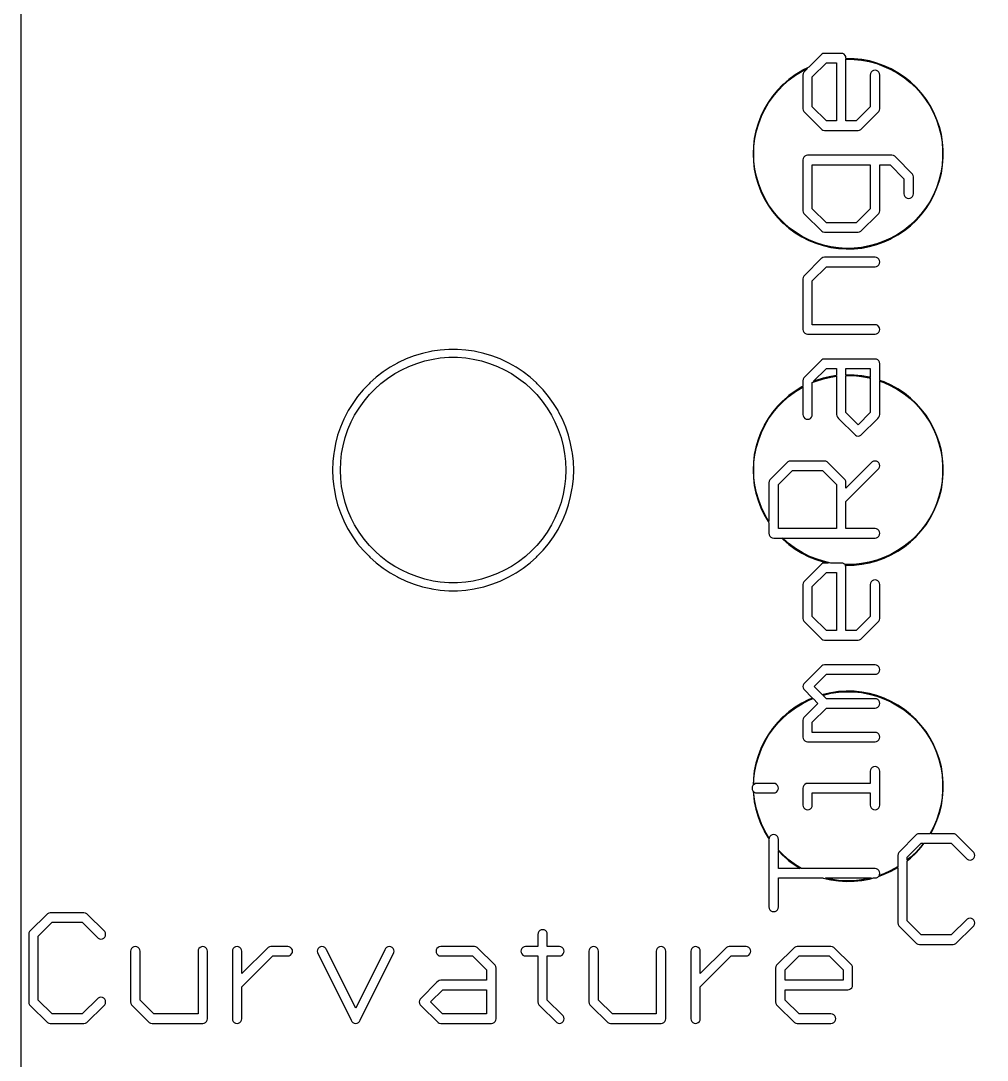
# Model space of a CAD drawing. Extents: x 3 to 66, y 0 to 129.
# Drawn here: x 2.71 to 18.24, y 25.97 to 42.66 of the extents above; entities that cross this region are included whole.
import ezdxf

# ---------------------------------------------------------------- set-up
doc = ezdxf.new("R2010")
doc.units = 0

msp = doc.modelspace()

# ---------------------------------------------------------------- linework, layer by layer
at = {"color": 34, "true_color": 0x008000}
for points in [[(2.7051, 0.3175, 0), (63.32474, 0.3175, 0), (63.32474, 128.81864, 0), (2.7051, 128.81864, 0), (2.7051, 0.3175, 0)], [(15.96898, 42.05701, 0), (15.96898, 42.06493, 0), (15.96525, 42.08848, 0), (15.95442, 42.10972, 0), (15.93756, 42.12658, 0), (15.91632, 42.13741, 0), (15.89278, 42.14113, 0), (15.62353, 42.14113, 0), (15.59999, 42.13741, 0), (15.57875, 42.12658, 0), (15.37313, 41.92096, 0), (15.37051, 41.91991, 0), (15.25875, 41.86403, 0), (15.25733, 41.8633, 0), (15.15065, 41.79726, 0), (15.05159, 41.72359, 0), (14.95761, 41.64232, 0), (14.95649, 41.6412, 0), (14.87013, 41.5523, 0), (14.78885, 41.45577, 0), (14.71773, 41.35418, 0), (14.65423, 41.2475, 0), (14.6535, 41.24608, 0), (14.60016, 41.13432, 0), (14.55698, 41.01748, 0), (14.52142, 40.8981, 0), (14.49602, 40.77617, 0), (14.49577, 40.77462, 0), (14.48054, 40.65269, 0), (14.47546, 40.52823, 0), (14.48054, 40.40377, 0), (14.49577, 40.28186, 0), (14.49602, 40.28029, 0), (14.52142, 40.15837, 0), (14.55698, 40.03899, 0), (14.60016, 39.92215, 0), (14.6535, 39.81039, 0), (14.65423, 39.80897, 0), (14.71773, 39.70229, 0), (14.78885, 39.60069, 0), (14.87013, 39.50417, 0), (14.95649, 39.41527, 0), (14.95761, 39.41415, 0), (15.05159, 39.33287, 0), (15.15065, 39.25921, 0), (15.25733, 39.19317, 0), (15.25875, 39.19244, 0), (15.37051, 39.13656, 0), (15.48481, 39.09084, 0), (15.60419, 39.05274, 0), (15.72357, 39.0248, 0), (15.72513, 39.02455, 0), (15.84959, 39.00678, 0), (15.97406, 38.99916, 0), (16.09852, 39.0017, 0), (16.22043, 39.0144, 0), (16.222, 39.01464, 0), (16.34646, 39.0375, 0), (16.46584, 39.07052, 0), (16.58268, 39.1137, 0), (16.69444, 39.16449, 0), (16.69586, 39.16523, 0), (16.80508, 39.22619, 0), (16.90922, 39.29477, 0), (17.00574, 39.37351, 0), (17.09718, 39.45733, 0), (17.09829, 39.45845, 0), (17.17958, 39.54989, 0), (17.25578, 39.64895, 0), (17.32435, 39.75309, 0), (17.38278, 39.86484, 0), (17.38351, 39.86627, 0), (17.43177, 39.98057, 0), (17.47241, 40.09741, 0), (17.50289, 40.21679, 0), (17.52321, 40.34125, 0), (17.52345, 40.34281, 0), (17.53362, 40.46727, 0), (17.53362, 40.5892, 0), (17.52345, 40.71365, 0), (17.52321, 40.71522, 0), (17.50289, 40.83968, 0), (17.47241, 40.95906, 0), (17.43177, 41.07589, 0), (17.38351, 41.19019, 0), (17.38278, 41.19162, 0), (17.32509, 41.30195, 0), (17.32509, 41.30196, 0), (17.32435, 41.30337, 0), (17.25578, 41.40752, 0), (17.17958, 41.50658, 0), (17.09829, 41.59802, 0), (17.09718, 41.59914, 0), (17.00574, 41.68296, 0), (16.90922, 41.76169, 0), (16.80508, 41.83028, 0), (16.69586, 41.89124, 0), (16.69444, 41.89197, 0), (16.58268, 41.94277, 0), (16.46584, 41.98595, 0), (16.34646, 42.01897, 0), (16.222, 42.04183, 0), (16.22043, 42.04208, 0), (16.09852, 42.05477, 0), (15.97406, 42.05732, 0), (15.96898, 42.05701, 0)], [(16.21997, 39.02451, 0), (16.09852, 39.01186, 0), (15.97406, 39.00932, 0), (15.84959, 39.01694, 0), (15.72663, 39.03449, 0), (15.60732, 39.06241, 0), (15.48794, 39.10051, 0), (15.37364, 39.14623, 0), (15.26321, 39.20143, 0), (15.15662, 39.26742, 0), (15.05756, 39.34108, 0), (14.96378, 39.42218, 0), (14.87834, 39.51014, 0), (14.79706, 39.60666, 0), (14.72594, 39.70826, 0), (14.66268, 39.81454, 0), (14.60983, 39.92528, 0), (14.56665, 40.04211, 0), (14.53109, 40.16149, 0), (14.5058, 40.28288, 0), (14.49069, 40.40377, 0), (14.48562, 40.52823, 0), (14.49069, 40.65269, 0), (14.5058, 40.77358, 0), (14.53109, 40.89497, 0), (14.56665, 41.01435, 0), (14.60983, 41.13118, 0), (14.66268, 41.24192, 0), (14.72594, 41.34821, 0), (14.79706, 41.44981, 0), (14.87834, 41.54632, 0), (14.96378, 41.63428, 0), (15.05756, 41.71539, 0), (15.15662, 41.78905, 0), (15.26322, 41.85503, 0), (15.35118, 41.89901, 0), (15.29011, 41.83794, 0), (15.27928, 41.81669, 0), (15.27556, 41.79316, 0), (15.27556, 41.25213, 0), (15.27928, 41.22858, 0), (15.29011, 41.20735, 0), (15.30697, 41.19048, 0), (15.30699, 41.19047, 0), (15.57875, 40.9187, 0), (15.59999, 40.90788, 0), (15.62353, 40.90415, 0), (16.16454, 40.90415, 0), (16.18809, 40.90788, 0), (16.20934, 40.9187, 0), (16.48108, 41.19046, 0), (16.48112, 41.19048, 0), (16.49797, 41.20735, 0), (16.50881, 41.22858, 0), (16.51253, 41.25213, 0), (16.51253, 41.79316, 0), (16.50881, 41.81669, 0), (16.49797, 41.83794, 0), (16.48112, 41.85479, 0), (16.45987, 41.86563, 0), (16.43633, 41.86936, 0), (16.41279, 41.86563, 0), (16.39154, 41.85479, 0), (16.37469, 41.83794, 0), (16.36386, 41.81669, 0), (16.36013, 41.79316, 0), (16.36013, 41.28237, 0), (16.13432, 41.05655, 0), (15.96898, 41.05655, 0), (15.96898, 42.04685, 0), (15.97406, 42.04716, 0), (16.09852, 42.04461, 0), (16.21985, 42.03198, 0), (16.34333, 42.0093, 0), (16.46271, 41.97628, 0), (16.57955, 41.9331, 0), (16.69065, 41.8826, 0), (16.79911, 41.82206, 0), (16.90325, 41.75349, 0), (16.99977, 41.67475, 0), (17.09054, 41.59155, 0), (17.17137, 41.50061, 0), (17.24757, 41.40155, 0), (17.31615, 41.29741, 0), (17.37393, 41.18685, 0), (17.4221, 41.07277, 0), (17.46274, 40.95593, 0), (17.49322, 40.83655, 0), (17.51329, 40.71359, 0), (17.52346, 40.5892, 0), (17.52346, 40.46727, 0), (17.5133, 40.34289, 0), (17.49322, 40.21992, 0), (17.46274, 40.10054, 0), (17.4221, 39.9837, 0), (17.37393, 39.86962, 0), (17.31615, 39.75906, 0), (17.24757, 39.65491, 0), (17.17137, 39.55586, 0), (17.09054, 39.46491, 0), (16.99977, 39.38172, 0), (16.90325, 39.30298, 0), (16.79911, 39.2344, 0), (16.69056, 39.17382, 0), (16.57955, 39.12337, 0), (16.46271, 39.08019, 0), (16.34333, 39.04717, 0), (16.21997, 39.02451, 0)], [(15.81658, 41.05655, 0), (15.65377, 41.05655, 0), (15.42796, 41.28236, 0), (15.42796, 41.76293, 0), (15.65376, 41.98873, 0), (15.81658, 41.98873, 0), (15.81658, 41.05655, 0)], [(15.35176, 40.50537, 0), (15.32821, 40.50165, 0), (15.30697, 40.49082, 0), (15.29011, 40.47396, 0), (15.27928, 40.45272, 0), (15.27556, 40.42917, 0), (15.27556, 39.61384, 0), (15.27928, 39.59029, 0), (15.29011, 39.56904, 0), (15.30697, 39.55219, 0), (15.57875, 39.28295, 0), (15.59999, 39.27212, 0), (15.62353, 39.26838, 0), (16.16454, 39.26838, 0), (16.18809, 39.27212, 0), (16.20934, 39.28295, 0), (16.48112, 39.55219, 0), (16.49797, 39.56904, 0), (16.50881, 39.59029, 0), (16.51253, 39.61384, 0), (16.51253, 40.35297, 0), (16.6776, 40.35297, 0), (16.90115, 40.1273, 0), (16.90115, 39.88561, 0), (16.90487, 39.86207, 0), (16.91571, 39.84082, 0), (16.93256, 39.82397, 0), (16.95381, 39.81313, 0), (16.97735, 39.80941, 0), (17.0009, 39.81313, 0), (17.02214, 39.82397, 0), (17.039, 39.84082, 0), (17.04983, 39.86207, 0), (17.05355, 39.88561, 0), (17.05355, 40.15739, 0), (17.04983, 40.18094, 0), (17.039, 40.20218, 0), (16.76976, 40.47396, 0), (16.7529, 40.49082, 0), (16.73166, 40.50165, 0), (16.70812, 40.50537, 0), (15.35176, 40.50537, 0)], [(16.13446, 39.42078, 0), (15.65363, 39.42078, 0), (15.42796, 39.64435, 0), (15.42796, 40.35297, 0), (16.36013, 40.35297, 0), (16.36013, 39.64436, 0), (16.13446, 39.42078, 0)], [(16.43633, 37.6301, 0), (16.45987, 37.63382, 0), (16.48112, 37.64465, 0), (16.49797, 37.66151, 0), (16.50881, 37.68275, 0), (16.51253, 37.7063, 0), (16.50881, 37.72984, 0), (16.49797, 37.75108, 0), (16.48112, 37.76794, 0), (16.45987, 37.77877, 0), (16.43633, 37.7825, 0), (15.42796, 37.7825, 0), (15.42796, 38.48887, 0), (15.65376, 38.71467, 0), (16.43633, 38.71467, 0), (16.45987, 38.7184, 0), (16.48112, 38.72923, 0), (16.49797, 38.74609, 0), (16.50881, 38.76733, 0), (16.51253, 38.79087, 0), (16.50881, 38.81442, 0), (16.49797, 38.83565, 0), (16.48112, 38.85252, 0), (16.45987, 38.86334, 0), (16.43633, 38.86707, 0), (15.62353, 38.86707, 0), (15.59999, 38.86334, 0), (15.57875, 38.85252, 0), (15.57045, 38.84422, 0), (15.30699, 38.58075, 0), (15.30697, 38.58074, 0), (15.29011, 38.56387, 0), (15.27928, 38.54264, 0), (15.27556, 38.51909, 0), (15.27556, 37.7063, 0), (15.27928, 37.68275, 0), (15.29011, 37.66151, 0), (15.30697, 37.64465, 0), (15.32821, 37.63382, 0), (15.35176, 37.6301, 0), (16.43633, 37.6301, 0)], [(9.58596, 37.38626, 0), (9.44879, 37.3761, 0), (9.31418, 37.35577, 0), (9.29454, 37.35267, 0), (9.15992, 37.32219, 0), (9.03039, 37.28155, 0), (8.90085, 37.23328, 0), (8.77893, 37.17487, 0), (8.76122, 37.16585, 0), (8.64185, 37.09981, 0), (8.52755, 37.02361, 0), (8.41832, 36.93979, 0), (8.31673, 36.84835, 0), (8.30268, 36.8343, 0), (8.20616, 36.73523, 0), (8.1198, 36.6311, 0), (8.04106, 36.51934, 0), (7.9674, 36.4025, 0), (7.95838, 36.3848, 0), (7.89742, 36.26288, 0), (7.84408, 36.13842, 0), (7.79836, 36.00888, 0), (7.76534, 35.87426, 0), (7.73994, 35.73964, 0), (7.73683, 35.72002, 0), (7.72159, 35.5854, 0), (7.71652, 35.44824, 0), (7.72159, 35.31107, 0), (7.73683, 35.17646, 0), (7.73994, 35.15683, 0), (7.76534, 35.02221, 0), (7.79836, 34.88759, 0), (7.84408, 34.75804, 0), (7.89742, 34.63359, 0), (7.95838, 34.51167, 0), (7.9674, 34.49396, 0), (8.04106, 34.37713, 0), (8.1198, 34.26536, 0), (8.20616, 34.16123, 0), (8.30268, 34.06217, 0), (8.31673, 34.04811, 0), (8.41832, 33.95668, 0), (8.52755, 33.87286, 0), (8.64185, 33.79666, 0), (8.76122, 33.73062, 0), (8.77893, 33.7216, 0), (8.90085, 33.66317, 0), (9.03039, 33.61492, 0), (9.15992, 33.57428, 0), (9.29454, 33.54379, 0), (9.31418, 33.5407, 0), (9.44879, 33.52038, 0), (9.58596, 33.51021, 0), (9.72311, 33.51021, 0), (9.86028, 33.52038, 0), (9.9949, 33.5407, 0), (10.01451, 33.54379, 0), (10.14913, 33.57428, 0), (10.27868, 33.61492, 0), (10.40822, 33.66317, 0), (10.53014, 33.7216, 0), (10.54784, 33.73062, 0), (10.66722, 33.79666, 0), (10.78152, 33.87286, 0), (10.89074, 33.95668, 0), (10.99234, 34.04811, 0), (11.00639, 34.06217, 0), (11.10291, 34.16123, 0), (11.18927, 34.26536, 0), (11.26801, 34.37713, 0), (11.34167, 34.49396, 0), (11.35069, 34.51167, 0), (11.41165, 34.63359, 0), (11.46499, 34.75804, 0), (11.51071, 34.88759, 0), (11.54373, 35.02221, 0), (11.56913, 35.15683, 0), (11.57224, 35.17646, 0), (11.58748, 35.31107, 0), (11.59256, 35.44824, 0), (11.58748, 35.5854, 0), (11.57224, 35.72002, 0), (11.56913, 35.73964, 0), (11.54373, 35.87426, 0), (11.51071, 36.00888, 0), (11.46499, 36.13842, 0), (11.41165, 36.26288, 0), (11.35069, 36.3848, 0), (11.34167, 36.4025, 0), (11.26801, 36.51934, 0), (11.18927, 36.6311, 0), (11.10291, 36.73523, 0), (11.00639, 36.8343, 0), (10.99234, 36.84835, 0), (10.89074, 36.93979, 0), (10.78152, 37.02361, 0), (10.66722, 37.09981, 0), (10.54784, 37.16585, 0), (10.53014, 37.17487, 0), (10.40822, 37.23328, 0), (10.27868, 37.28155, 0), (10.14913, 37.32219, 0), (10.01451, 37.35267, 0), (9.9949, 37.35577, 0), (9.86028, 37.3761, 0), (9.72311, 37.38626, 0), (9.58596, 37.38626, 0)], [(9.97723, 33.66502, 0), (9.86028, 33.64738, 0), (9.72311, 33.63722, 0), (9.58596, 33.63722, 0), (9.44879, 33.64738, 0), (9.33182, 33.66503, 0), (9.19918, 33.69507, 0), (9.06964, 33.7357, 0), (8.94009, 33.78396, 0), (8.82862, 33.83739, 0), (8.7165, 33.89941, 0), (8.6022, 33.97561, 0), (8.49297, 34.05943, 0), (8.39438, 34.14816, 0), (8.3089, 34.23588, 0), (8.22255, 34.34002, 0), (8.14381, 34.45178, 0), (8.07097, 34.56732, 0), (8.01821, 34.67284, 0), (7.96487, 34.7973, 0), (7.91915, 34.92684, 0), (7.88613, 35.06145, 0), (7.86295, 35.18431, 0), (7.84859, 35.31107, 0), (7.84352, 35.44824, 0), (7.84859, 35.5854, 0), (7.86295, 35.71214, 0), (7.88613, 35.835, 0), (7.91915, 35.96963, 0), (7.96487, 36.09917, 0), (8.01821, 36.22363, 0), (8.07097, 36.32915, 0), (8.14381, 36.44469, 0), (8.22255, 36.55645, 0), (8.3089, 36.66059, 0), (8.3943, 36.74823, 0), (8.49297, 36.83704, 0), (8.6022, 36.92085, 0), (8.7165, 36.99705, 0), (8.8286, 37.05907, 0), (8.94009, 37.11249, 0), (9.06964, 37.16076, 0), (9.19918, 37.2014, 0), (9.3321, 37.23148, 0), (9.44879, 37.2491, 0), (9.58596, 37.25925, 0), (9.72311, 37.25925, 0), (9.86028, 37.2491, 0), (9.97695, 37.23149, 0), (10.10989, 37.2014, 0), (10.23943, 37.16076, 0), (10.36896, 37.11249, 0), (10.48048, 37.05907, 0), (10.59257, 36.99705, 0), (10.70687, 36.92085, 0), (10.81609, 36.83704, 0), (10.91476, 36.74823, 0), (11.00016, 36.66059, 0), (11.08652, 36.55645, 0), (11.16526, 36.44469, 0), (11.2381, 36.32915, 0), (11.29086, 36.22363, 0), (11.3442, 36.09917, 0), (11.38992, 35.96963, 0), (11.42294, 35.835, 0), (11.44615, 35.71202, 0), (11.46048, 35.5854, 0), (11.46556, 35.44824, 0), (11.46048, 35.31107, 0), (11.44614, 35.18443, 0), (11.42294, 35.06145, 0), (11.38992, 34.92684, 0), (11.3442, 34.7973, 0), (11.29086, 34.67284, 0), (11.2381, 34.56732, 0), (11.16526, 34.45178, 0), (11.08652, 34.34002, 0), (11.00016, 34.23588, 0), (10.91469, 34.14816, 0), (10.81609, 34.05943, 0), (10.70687, 33.97561, 0), (10.59257, 33.89941, 0), (10.48046, 33.83739, 0), (10.36896, 33.78396, 0), (10.23943, 33.7357, 0), (10.10989, 33.69507, 0), (9.97723, 33.66502, 0)], [(15.62353, 37.23131, 0), (15.59999, 37.22759, 0), (15.57875, 37.21676, 0), (15.29011, 36.92812, 0), (15.27928, 36.90688, 0), (15.27556, 36.88333, 0), (15.27556, 36.79244, 0), (15.25875, 36.78403, 0), (15.25733, 36.78329, 0), (15.15065, 36.71726, 0), (15.05159, 36.6436, 0), (14.95761, 36.56232, 0), (14.95649, 36.5612, 0), (14.87013, 36.47229, 0), (14.78885, 36.37578, 0), (14.71773, 36.27418, 0), (14.65423, 36.16749, 0), (14.6535, 36.16608, 0), (14.60016, 36.05431, 0), (14.55698, 35.93748, 0), (14.52142, 35.8181, 0), (14.49602, 35.69618, 0), (14.49577, 35.69462, 0), (14.48054, 35.57269, 0), (14.47546, 35.44824, 0), (14.48054, 35.32378, 0), (14.49577, 35.20185, 0), (14.49602, 35.20029, 0), (14.52142, 35.07837, 0), (14.55698, 34.95899, 0), (14.60016, 34.84214, 0), (14.6535, 34.73039, 0), (14.65423, 34.72896, 0), (14.71773, 34.62229, 0), (14.73199, 34.60192, 0), (14.73199, 34.43222, 0), (14.73572, 34.40869, 0), (14.74655, 34.38745, 0), (14.76341, 34.37059, 0), (14.78465, 34.35976, 0), (14.80819, 34.35602, 0), (14.93633, 34.35602, 0), (14.95649, 34.33527, 0), (14.95761, 34.33415, 0), (15.05159, 34.25287, 0), (15.15065, 34.1792, 0), (15.25733, 34.11316, 0), (15.25875, 34.11244, 0), (15.37051, 34.05655, 0), (15.48481, 34.01084, 0), (15.60419, 33.97274, 0), (15.68118, 33.95472, 0), (15.62353, 33.95472, 0), (15.59999, 33.95098, 0), (15.57875, 33.94016, 0), (15.30697, 33.67092, 0), (15.29011, 33.65406, 0), (15.27928, 33.63282, 0), (15.27556, 33.60928, 0), (15.27556, 33.06572, 0), (15.27928, 33.04217, 0), (15.29011, 33.02093, 0), (15.57875, 32.73229, 0), (15.59999, 32.72146, 0), (15.62353, 32.71774, 0), (16.16454, 32.71774, 0), (16.18809, 32.72146, 0), (16.20934, 32.73229, 0), (16.4811, 33.00406, 0), (16.48112, 33.00407, 0), (16.49797, 33.02093, 0), (16.50881, 33.04217, 0), (16.51253, 33.06572, 0), (16.51253, 33.60928, 0), (16.50881, 33.63282, 0), (16.49797, 33.65406, 0), (16.48112, 33.67092, 0), (16.45987, 33.68175, 0), (16.43633, 33.68548, 0), (16.41279, 33.68175, 0), (16.39154, 33.67092, 0), (16.37469, 33.65406, 0), (16.36386, 33.63282, 0), (16.36013, 33.60928, 0), (16.36013, 33.09595, 0), (16.13433, 32.87014, 0), (15.96898, 32.87014, 0), (15.96898, 33.87852, 0), (15.96525, 33.90206, 0), (15.95596, 33.92027, 0), (15.97406, 33.91916, 0), (16.09852, 33.9217, 0), (16.22043, 33.93439, 0), (16.222, 33.93464, 0), (16.34646, 33.9575, 0), (16.46584, 33.99051, 0), (16.58268, 34.0337, 0), (16.69444, 34.0845, 0), (16.69586, 34.08523, 0), (16.80508, 34.14618, 0), (16.90922, 34.21477, 0), (17.00574, 34.29351, 0), (17.09718, 34.37733, 0), (17.09829, 34.37845, 0), (17.17958, 34.46989, 0), (17.25578, 34.56895, 0), (17.32435, 34.67309, 0), (17.38278, 34.78485, 0), (17.38351, 34.78627, 0), (17.43177, 34.90057, 0), (17.47241, 35.01741, 0), (17.50289, 35.13679, 0), (17.52321, 35.26124, 0), (17.52345, 35.26282, 0), (17.53362, 35.38727, 0), (17.53362, 35.50918, 0), (17.52345, 35.63366, 0), (17.52321, 35.63521, 0), (17.50289, 35.75968, 0), (17.47241, 35.87906, 0), (17.43177, 35.9959, 0), (17.38351, 36.1102, 0), (17.38278, 36.11162, 0), (17.32509, 36.22196, 0), (17.32435, 36.22338, 0), (17.25578, 36.32752, 0), (17.17958, 36.42658, 0), (17.09829, 36.51802, 0), (17.09718, 36.51914, 0), (17.00574, 36.60296, 0), (16.90922, 36.6817, 0), (16.80508, 36.75027, 0), (16.69586, 36.81124, 0), (16.69444, 36.81197, 0), (16.58268, 36.86276, 0), (16.51253, 36.88868, 0), (16.51253, 37.15511, 0), (16.50881, 37.17866, 0), (16.49797, 37.1999, 0), (16.48112, 37.21676, 0), (16.45987, 37.22759, 0), (16.43633, 37.23131, 0), (15.62353, 37.23131, 0)], [(15.44428, 36.86942, 0), (15.65377, 37.07891, 0), (15.81658, 37.07891, 0), (15.81658, 36.96497, 0), (15.72513, 36.95191, 0), (15.72357, 36.95167, 0), (15.60419, 36.92373, 0), (15.48481, 36.88563, 0), (15.44428, 36.86942, 0)], [(16.09852, 36.97477, 0), (15.97406, 36.97732, 0), (15.96898, 36.97701, 0), (15.96898, 37.07891, 0), (16.36013, 37.07891, 0), (16.36013, 36.93518, 0), (16.34646, 36.93896, 0), (16.222, 36.96183, 0), (16.22043, 36.96208, 0), (16.09852, 36.97477, 0)], [(16.21985, 33.94449, 0), (16.09852, 33.93186, 0), (15.97406, 33.92931, 0), (15.94673, 33.93099, 0), (15.93756, 33.94016, 0), (15.91632, 33.95098, 0), (15.89278, 33.95472, 0), (15.72563, 33.95472, 0), (15.60732, 33.98241, 0), (15.48794, 34.02051, 0), (15.37364, 34.06622, 0), (15.26313, 34.12148, 0), (15.15662, 34.18742, 0), (15.05756, 34.26108, 0), (14.96378, 34.34219, 0), (14.95034, 34.35602, 0), (16.43633, 34.35602, 0), (16.45987, 34.35976, 0), (16.48112, 34.37059, 0), (16.49797, 34.38745, 0), (16.50881, 34.40869, 0), (16.51253, 34.43222, 0), (16.50881, 34.45577, 0), (16.49797, 34.47702, 0), (16.48112, 34.49387, 0), (16.45987, 34.50471, 0), (16.43633, 34.50842, 0), (15.96898, 34.50842, 0), (15.96898, 34.94542, 0), (16.48112, 35.45517, 0), (16.49797, 35.47202, 0), (16.50881, 35.49327, 0), (16.51253, 35.51682, 0), (16.50881, 35.54036, 0), (16.49797, 35.5616, 0), (16.48112, 35.57846, 0), (16.45987, 35.58929, 0), (16.43633, 35.59302, 0), (16.41279, 35.58929, 0), (16.39154, 35.57846, 0), (15.96898, 35.15786, 0), (15.96898, 35.24503, 0), (15.96525, 35.26858, 0), (15.95442, 35.28982, 0), (15.68518, 35.5616, 0), (15.66832, 35.57846, 0), (15.64708, 35.58929, 0), (15.62353, 35.59302, 0), (15.07998, 35.59302, 0), (15.05643, 35.58929, 0), (15.03519, 35.57846, 0), (14.74655, 35.28982, 0), (14.73572, 35.26858, 0), (14.73199, 35.24503, 0), (14.73199, 34.61961, 0), (14.72594, 34.62825, 0), (14.6627, 34.7345, 0), (14.60983, 34.84528, 0), (14.56665, 34.96212, 0), (14.53109, 35.0815, 0), (14.5058, 35.20289, 0), (14.49069, 35.32378, 0), (14.48562, 35.44824, 0), (14.49069, 35.57269, 0), (14.5058, 35.69358, 0), (14.53109, 35.81497, 0), (14.56665, 35.93435, 0), (14.60983, 36.05119, 0), (14.6627, 36.16196, 0), (14.72594, 36.26821, 0), (14.79706, 36.36981, 0), (14.87834, 36.46633, 0), (14.96378, 36.55428, 0), (15.05756, 36.63539, 0), (15.15662, 36.70905, 0), (15.26313, 36.77499, 0), (15.27556, 36.7812, 0), (15.27556, 36.33977, 0), (15.27928, 36.31622, 0), (15.29011, 36.29499, 0), (15.30697, 36.27812, 0), (15.32821, 36.2673, 0), (15.35176, 36.26357, 0), (15.3753, 36.2673, 0), (15.39654, 36.27812, 0), (15.4134, 36.29499, 0), (15.42423, 36.31622, 0), (15.42796, 36.33977, 0), (15.42796, 36.85197, 0), (15.48794, 36.87596, 0), (15.60732, 36.91406, 0), (15.72642, 36.94193, 0), (15.81658, 36.95481, 0), (15.81658, 36.33977, 0), (15.8203, 36.31622, 0), (15.83113, 36.29499, 0), (15.84799, 36.27812, 0), (16.11977, 36.00889, 0), (16.14101, 35.99806, 0), (16.16454, 35.99433, 0), (16.18809, 35.99806, 0), (16.20934, 36.00889, 0), (16.48112, 36.27812, 0), (16.49797, 36.29499, 0), (16.50881, 36.31622, 0), (16.51253, 36.33977, 0), (16.51253, 36.87786, 0), (16.57955, 36.8531, 0), (16.69065, 36.8026, 0), (16.79911, 36.74207, 0), (16.90325, 36.67349, 0), (16.99977, 36.59474, 0), (17.09054, 36.51155, 0), (17.17137, 36.42061, 0), (17.24757, 36.32155, 0), (17.31615, 36.21741, 0), (17.37395, 36.1068, 0), (17.4221, 35.99277, 0), (17.46274, 35.87592, 0), (17.49322, 35.75654, 0), (17.5133, 35.63358, 0), (17.52346, 35.50918, 0), (17.52346, 35.38727, 0), (17.51329, 35.26282, 0), (17.49322, 35.13991, 0), (17.46274, 35.02053, 0), (17.4221, 34.9037, 0), (17.37391, 34.78957, 0), (17.31615, 34.67906, 0), (17.24757, 34.57492, 0), (17.17137, 34.47585, 0), (17.09054, 34.38492, 0), (16.99977, 34.30172, 0), (16.90325, 34.22298, 0), (16.79911, 34.1544, 0), (16.69065, 34.09387, 0), (16.57955, 34.04337, 0), (16.46271, 34.00019, 0), (16.34333, 33.96717, 0), (16.21985, 33.94449, 0)], [(16.16455, 36.17655, 0), (15.96898, 36.37029, 0), (15.96898, 36.96685, 0), (15.97406, 36.96716, 0), (16.09852, 36.96461, 0), (16.21985, 36.95198, 0), (16.34333, 36.9293, 0), (16.36013, 36.92465, 0), (16.36013, 36.3703, 0), (16.16455, 36.17655, 0)], [(15.81658, 34.50842, 0), (14.88439, 34.50842, 0), (14.88439, 35.2148, 0), (15.11022, 35.44062, 0), (15.593, 35.44062, 0), (15.81658, 35.21493, 0), (15.81658, 34.50842, 0)], [(15.81658, 32.87014, 0), (15.65376, 32.87014, 0), (15.42796, 33.09594, 0), (15.42796, 33.57876, 0), (15.65363, 33.80232, 0), (15.81658, 33.80232, 0), (15.81658, 32.87014, 0)], [(17.33123, 29.60624, 0), (17.38278, 29.70485, 0), (17.38351, 29.70627, 0), (17.43177, 29.82057, 0), (17.47241, 29.93741, 0), (17.50289, 30.05679, 0), (17.52321, 30.18125, 0), (17.52345, 30.18281, 0), (17.53362, 30.30728, 0), (17.53362, 30.4292, 0), (17.52345, 30.55366, 0), (17.52321, 30.55522, 0), (17.50289, 30.67968, 0), (17.47241, 30.79906, 0), (17.43177, 30.9159, 0), (17.38351, 31.0302, 0), (17.38278, 31.03162, 0), (17.32509, 31.14196, 0), (17.32435, 31.14338, 0), (17.25578, 31.24752, 0), (17.17958, 31.34658, 0), (17.09829, 31.43802, 0), (17.09718, 31.43914, 0), (17.00574, 31.52296, 0), (16.90922, 31.6017, 0), (16.80508, 31.67028, 0), (16.69586, 31.73124, 0), (16.69444, 31.73197, 0), (16.58268, 31.78277, 0), (16.46584, 31.82595, 0), (16.34646, 31.85897, 0), (16.222, 31.88183, 0), (16.22043, 31.88207, 0), (16.09852, 31.89478, 0), (15.97406, 31.89732, 0), (15.84959, 31.8897, 0), (15.72513, 31.87191, 0), (15.72357, 31.87167, 0), (15.60419, 31.84373, 0), (15.58997, 31.83919, 0), (15.45819, 31.97098, 0), (15.65376, 32.16655, 0), (16.43633, 32.16655, 0), (16.45987, 32.17028, 0), (16.48112, 32.1811, 0), (16.49797, 32.19797, 0), (16.50881, 32.2192, 0), (16.51253, 32.24275, 0), (16.50881, 32.2663, 0), (16.49797, 32.28754, 0), (16.48112, 32.3044, 0), (16.45987, 32.31523, 0), (16.43633, 32.31895, 0), (15.62353, 32.31895, 0), (15.59999, 32.31523, 0), (15.57875, 32.3044, 0), (15.29011, 32.01576, 0), (15.27928, 31.99452, 0), (15.27556, 31.97097, 0), (15.27928, 31.94743, 0), (15.29011, 31.92619, 0), (15.43185, 31.78445, 0), (15.37051, 31.75991, 0), (15.25875, 31.70403, 0), (15.25733, 31.7033, 0), (15.15065, 31.63726, 0), (15.05159, 31.5636, 0), (14.95761, 31.48232, 0), (14.95649, 31.4812, 0), (14.87013, 31.3923, 0), (14.78885, 31.29578, 0), (14.71773, 31.19418, 0), (14.65423, 31.0875, 0), (14.6535, 31.08608, 0), (14.60016, 30.97432, 0), (14.55698, 30.85748, 0), (14.52142, 30.7381, 0), (14.49602, 30.61618, 0), (14.49577, 30.61462, 0), (14.48054, 30.49269, 0), (14.4761, 30.38387, 0), (14.47477, 30.38254, 0), (14.46394, 30.3613, 0), (14.46022, 30.33775, 0), (14.46394, 30.31421, 0), (14.47477, 30.29297, 0), (14.47869, 30.28905, 0), (14.48054, 30.24378, 0), (14.49577, 30.12186, 0), (14.49602, 30.12029, 0), (14.52142, 29.99837, 0), (14.55698, 29.87899, 0), (14.60016, 29.76215, 0), (14.6535, 29.65039, 0), (14.65423, 29.64897, 0), (14.71773, 29.54229, 0), (14.73291, 29.5206, 0), (14.73199, 29.51479, 0), (14.73199, 28.43022, 0), (14.73572, 28.40667, 0), (14.74655, 28.38543, 0), (14.76341, 28.36857, 0), (14.78465, 28.35774, 0), (14.80819, 28.35402, 0), (14.83174, 28.35774, 0), (14.85298, 28.36857, 0), (14.86984, 28.38543, 0), (14.88067, 28.40667, 0), (14.88439, 28.43022, 0), (14.88439, 28.89504, 0), (15.59698, 28.89504, 0), (15.60419, 28.89274, 0), (15.72357, 28.8648, 0), (15.72513, 28.86456, 0), (15.84959, 28.84677, 0), (15.97406, 28.83915, 0), (16.09852, 28.84169, 0), (16.22043, 28.8544, 0), (16.222, 28.85464, 0), (16.34646, 28.8775, 0), (16.40987, 28.89504, 0), (16.43633, 28.89504, 0), (16.45987, 28.89876, 0), (16.48112, 28.90959, 0), (16.49154, 28.92002, 0), (16.58268, 28.9537, 0), (16.69444, 29.0045, 0), (16.69586, 29.00523, 0), (16.8021, 29.06453, 0), (16.8021, 28.17367, 0), (16.80582, 28.15013, 0), (16.81665, 28.12889, 0), (16.83351, 28.11203, 0), (17.10529, 27.84279, 0), (17.12653, 27.83196, 0), (17.15008, 27.82823, 0), (17.69109, 27.82823, 0), (17.71464, 27.83196, 0), (17.73588, 27.84279, 0), (18.00766, 28.11203, 0), (18.02452, 28.12889, 0), (18.03535, 28.15013, 0), (18.03907, 28.17367, 0), (18.03535, 28.19722, 0), (18.02452, 28.21846, 0), (18.00766, 28.23532, 0), (17.98642, 28.24615, 0), (17.96287, 28.24987, 0), (17.93933, 28.24615, 0), (17.91809, 28.23532, 0), (17.661, 27.98063, 0), (17.18016, 27.98063, 0), (16.9545, 28.20418, 0), (16.9545, 29.17171, 0), (17.00574, 29.21351, 0), (17.09718, 29.29733, 0), (17.09829, 29.29845, 0), (17.17958, 29.38989, 0), (17.22877, 29.45384, 0), (17.66085, 29.45384, 0), (17.91809, 29.19661, 0), (17.93933, 29.18578, 0), (17.96287, 29.18205, 0), (17.98642, 29.18578, 0), (18.00766, 29.19661, 0), (18.02452, 29.21347, 0), (18.03535, 29.23471, 0), (18.03907, 29.25825, 0), (18.03535, 29.2818, 0), (18.02452, 29.30304, 0), (17.73588, 29.59168, 0), (17.71464, 29.60251, 0), (17.69109, 29.60624, 0), (17.33123, 29.60624, 0)], [(16.50223, 28.93479, 0), (16.50881, 28.94769, 0), (16.51253, 28.97124, 0), (16.50881, 28.99478, 0), (16.49797, 29.01602, 0), (16.48112, 29.03288, 0), (16.45987, 29.04371, 0), (16.43633, 29.04744, 0), (15.25351, 29.04744, 0), (15.15662, 29.10742, 0), (15.05756, 29.18108, 0), (14.96378, 29.26219, 0), (14.88439, 29.34391, 0), (14.88439, 29.51479, 0), (14.88067, 29.53834, 0), (14.86984, 29.55958, 0), (14.85298, 29.57644, 0), (14.83174, 29.58727, 0), (14.80819, 29.59099, 0), (14.78465, 29.58727, 0), (14.76341, 29.57644, 0), (14.74655, 29.55958, 0), (14.73572, 29.53834, 0), (14.7352, 29.53504, 0), (14.72594, 29.54826, 0), (14.6627, 29.6545, 0), (14.60983, 29.76528, 0), (14.56665, 29.88212, 0), (14.53109, 30.0015, 0), (14.5058, 30.12288, 0), (14.49069, 30.24378, 0), (14.48928, 30.27846, 0), (14.49163, 30.27611, 0), (14.51287, 30.26528, 0), (14.53642, 30.26155, 0), (14.80819, 30.26155, 0), (14.83174, 30.26528, 0), (14.85298, 30.27611, 0), (14.86984, 30.29297, 0), (14.88067, 30.31421, 0), (14.88439, 30.33775, 0), (14.88067, 30.3613, 0), (14.86984, 30.38254, 0), (14.85298, 30.3994, 0), (14.83174, 30.41023, 0), (14.80819, 30.41395, 0), (14.53642, 30.41395, 0), (14.51287, 30.41023, 0), (14.49163, 30.3994, 0), (14.48669, 30.39446, 0), (14.49069, 30.49269, 0), (14.5058, 30.61358, 0), (14.53109, 30.73497, 0), (14.56665, 30.85435, 0), (14.60983, 30.97119, 0), (14.6627, 31.08197, 0), (14.72594, 31.18821, 0), (14.79706, 31.28981, 0), (14.87834, 31.38633, 0), (14.96378, 31.47428, 0), (15.05756, 31.55539, 0), (15.15662, 31.62905, 0), (15.26313, 31.69499, 0), (15.37364, 31.75024, 0), (15.43965, 31.77665, 0), (15.51682, 31.69948, 0), (15.30697, 31.4916, 0), (15.29011, 31.47474, 0), (15.27928, 31.4535, 0), (15.27556, 31.42996, 0), (15.27556, 31.15817, 0), (15.27928, 31.13463, 0), (15.29011, 31.11339, 0), (15.30697, 31.09653, 0), (15.32821, 31.0857, 0), (15.35176, 31.08197, 0), (16.43633, 31.08197, 0), (16.45987, 31.0857, 0), (16.48112, 31.09653, 0), (16.49797, 31.11339, 0), (16.50881, 31.13463, 0), (16.51253, 31.15817, 0), (16.50881, 31.18172, 0), (16.49797, 31.20296, 0), (16.48112, 31.21982, 0), (16.45987, 31.23065, 0), (16.43633, 31.23437, 0), (15.42796, 31.23437, 0), (15.42796, 31.39944, 0), (15.65362, 31.62299, 0), (16.43633, 31.62299, 0), (16.45987, 31.62672, 0), (16.48112, 31.63755, 0), (16.49797, 31.65441, 0), (16.50881, 31.67565, 0), (16.51253, 31.69919, 0), (16.50881, 31.72274, 0), (16.49797, 31.74398, 0), (16.48112, 31.76084, 0), (16.45987, 31.77167, 0), (16.43633, 31.77539, 0), (15.65377, 31.77539, 0), (15.59806, 31.8311, 0), (15.60732, 31.83406, 0), (15.72642, 31.86193, 0), (15.84959, 31.87954, 0), (15.97406, 31.88716, 0), (16.09852, 31.88462, 0), (16.21997, 31.87196, 0), (16.34333, 31.8493, 0), (16.46271, 31.81628, 0), (16.57955, 31.7731, 0), (16.69065, 31.7226, 0), (16.79911, 31.66207, 0), (16.90325, 31.59349, 0), (16.99977, 31.51475, 0), (17.09054, 31.43155, 0), (17.17137, 31.34061, 0), (17.24757, 31.24155, 0), (17.31615, 31.13741, 0), (17.37393, 31.02685, 0), (17.4221, 30.91277, 0), (17.46274, 30.79593, 0), (17.49322, 30.67655, 0), (17.5133, 30.55358, 0), (17.52346, 30.4292, 0), (17.52346, 30.30728, 0), (17.5133, 30.18289, 0), (17.49322, 30.05992, 0), (17.46274, 29.94054, 0), (17.4221, 29.8237, 0), (17.37393, 29.70962, 0), (17.3199, 29.60624, 0), (17.15008, 29.60624, 0), (17.12653, 29.60251, 0), (17.10529, 29.59168, 0), (16.81665, 29.30304, 0), (16.80582, 29.2818, 0), (16.8021, 29.25825, 0), (16.8021, 29.07637, 0), (16.79911, 29.0744, 0), (16.69065, 29.01387, 0), (16.57955, 28.96337, 0), (16.50223, 28.93479, 0)], [(16.43633, 29.98977, 0), (16.45987, 29.9935, 0), (16.48112, 30.00433, 0), (16.49797, 30.02119, 0), (16.50881, 30.04243, 0), (16.51253, 30.06597, 0), (16.51253, 30.60954, 0), (16.50881, 30.63308, 0), (16.49797, 30.65432, 0), (16.48112, 30.67118, 0), (16.45987, 30.68201, 0), (16.43633, 30.68574, 0), (16.41279, 30.68201, 0), (16.39154, 30.67118, 0), (16.37469, 30.65432, 0), (16.36386, 30.63308, 0), (16.36013, 30.60954, 0), (16.36013, 30.41395, 0), (15.35176, 30.41395, 0), (15.32821, 30.41023, 0), (15.30697, 30.3994, 0), (15.29011, 30.38254, 0), (15.27928, 30.3613, 0), (15.27556, 30.33775, 0), (15.27556, 30.06597, 0), (15.27928, 30.04243, 0), (15.29011, 30.02119, 0), (15.30697, 30.00433, 0), (15.32821, 29.9935, 0), (15.35176, 29.98977, 0), (15.3753, 29.9935, 0), (15.39654, 30.00433, 0), (15.4134, 30.02119, 0), (15.42423, 30.04243, 0), (15.42796, 30.06597, 0), (15.42796, 30.26155, 0), (16.36013, 30.26155, 0), (16.36013, 30.06597, 0), (16.36386, 30.04243, 0), (16.37469, 30.02119, 0), (16.39154, 30.00433, 0), (16.41279, 29.9935, 0), (16.43633, 29.98977, 0)], [(16.9545, 29.18479, 0), (16.9545, 29.22804, 0), (17.18031, 29.45384, 0), (17.21597, 29.45384, 0), (17.17137, 29.39586, 0), (17.09054, 29.30492, 0), (16.99977, 29.22172, 0), (16.9545, 29.18479, 0)], [(15.23428, 29.04744, 0), (14.88439, 29.04744, 0), (14.88439, 29.32949, 0), (14.95649, 29.25527, 0), (14.95761, 29.25415, 0), (15.05159, 29.17287, 0), (15.15065, 29.09921, 0), (15.23428, 29.04744, 0)], [(16.21997, 28.86451, 0), (16.09852, 28.85185, 0), (15.97406, 28.84931, 0), (15.84959, 28.85693, 0), (15.72642, 28.87454, 0), (15.63881, 28.89504, 0), (16.37178, 28.89504, 0), (16.34333, 28.88717, 0), (16.21997, 28.86451, 0)], [(3.18008, 28.33624, 0), (3.15653, 28.33251, 0), (3.13529, 28.32168, 0), (2.84665, 28.03304, 0), (2.83582, 28.0118, 0), (2.8321, 27.98826, 0), (2.8321, 26.90368, 0), (2.83582, 26.88013, 0), (2.84665, 26.85889, 0), (2.86351, 26.84203, 0), (3.13529, 26.57279, 0), (3.15653, 26.56196, 0), (3.18008, 26.55824, 0), (3.72109, 26.55824, 0), (3.74464, 26.56196, 0), (3.76588, 26.57279, 0), (4.03766, 26.84203, 0), (4.05452, 26.85889, 0), (4.06534, 26.88013, 0), (4.06907, 26.90368, 0), (4.06534, 26.92722, 0), (4.05452, 26.94846, 0), (4.03766, 26.96532, 0), (4.01642, 26.97615, 0), (3.99288, 26.97988, 0), (3.96933, 26.97615, 0), (3.94809, 26.96532, 0), (3.69101, 26.71064, 0), (3.21016, 26.71064, 0), (2.9845, 26.93419, 0), (2.9845, 27.95803, 0), (3.21031, 28.18384, 0), (3.69086, 28.18384, 0), (3.94809, 27.92661, 0), (3.96933, 27.91578, 0), (3.99288, 27.91206, 0), (4.01642, 27.91578, 0), (4.03766, 27.92661, 0), (4.05452, 27.94347, 0), (4.06534, 27.96471, 0), (4.06907, 27.98826, 0), (4.06534, 28.0118, 0), (4.05452, 28.03304, 0), (3.76588, 28.32168, 0), (3.74464, 28.33251, 0), (3.72109, 28.33624, 0), (3.18008, 28.33624, 0)], [(11.36396, 26.55824, 0), (11.3875, 26.56196, 0), (11.40874, 26.57279, 0), (11.4256, 26.58965, 0), (11.43643, 26.61089, 0), (11.44016, 26.63444, 0), (11.43643, 26.65798, 0), (11.4256, 26.67922, 0), (11.40874, 26.69608, 0), (11.16838, 26.93419, 0), (11.16838, 27.64281, 0), (11.36396, 27.64281, 0), (11.3875, 27.64654, 0), (11.40874, 27.65737, 0), (11.4256, 27.67423, 0), (11.43643, 27.69547, 0), (11.44016, 27.71901, 0), (11.43643, 27.74256, 0), (11.4256, 27.7638, 0), (11.40874, 27.78066, 0), (11.3875, 27.79149, 0), (11.36396, 27.79521, 0), (11.16838, 27.79521, 0), (11.16838, 27.98826, 0), (11.16465, 28.0118, 0), (11.15382, 28.03304, 0), (11.13696, 28.0499, 0), (11.11572, 28.06073, 0), (11.09218, 28.06446, 0), (11.06863, 28.06073, 0), (11.04739, 28.0499, 0), (11.03053, 28.03304, 0), (11.0197, 28.0118, 0), (11.01598, 27.98826, 0), (11.01598, 27.79521, 0), (10.8204, 27.79521, 0), (10.79685, 27.79149, 0), (10.77561, 27.78066, 0), (10.75875, 27.7638, 0), (10.74792, 27.74256, 0), (10.7442, 27.71901, 0), (10.74792, 27.69547, 0), (10.75875, 27.67423, 0), (10.77561, 27.65737, 0), (10.79685, 27.64654, 0), (10.8204, 27.64281, 0), (11.01598, 27.64281, 0), (11.01598, 26.90368, 0), (11.0197, 26.88013, 0), (11.03053, 26.85889, 0), (11.04739, 26.84203, 0), (11.31917, 26.57279, 0), (11.34041, 26.56196, 0), (11.36396, 26.55824, 0)], [(4.77105, 26.57279, 0), (4.79229, 26.56196, 0), (4.81583, 26.55824, 0), (5.63118, 26.55824, 0), (5.65472, 26.56196, 0), (5.67596, 26.57279, 0), (5.69282, 26.58965, 0), (5.70365, 26.61089, 0), (5.70738, 26.63444, 0), (5.70738, 27.71901, 0), (5.70365, 27.74256, 0), (5.69282, 27.7638, 0), (5.67596, 27.78066, 0), (5.65472, 27.79149, 0), (5.63118, 27.79521, 0), (5.60763, 27.79149, 0), (5.58639, 27.78066, 0), (5.56953, 27.7638, 0), (5.5587, 27.74256, 0), (5.55498, 27.71901, 0), (5.55498, 26.71064, 0), (4.84606, 26.71064, 0), (4.6228, 26.9339, 0), (4.6228, 27.71901, 0), (4.61907, 27.74256, 0), (4.60824, 27.7638, 0), (4.59138, 27.78066, 0), (4.57014, 27.79149, 0), (4.5466, 27.79521, 0), (4.52304, 27.79149, 0), (4.50181, 27.78066, 0), (4.48495, 27.7638, 0), (4.47412, 27.74256, 0), (4.47039, 27.71901, 0), (4.47039, 26.90368, 0), (4.47412, 26.88013, 0), (4.48495, 26.85889, 0), (4.77105, 26.57279, 0)], [(6.25856, 27.35809, 0), (6.25856, 27.71901, 0), (6.25483, 27.74256, 0), (6.244, 27.7638, 0), (6.22714, 27.78066, 0), (6.2059, 27.79149, 0), (6.18236, 27.79521, 0), (6.15881, 27.79149, 0), (6.13757, 27.78066, 0), (6.12071, 27.7638, 0), (6.10988, 27.74256, 0), (6.10616, 27.71901, 0), (6.10616, 26.63444, 0), (6.10988, 26.61089, 0), (6.12071, 26.58965, 0), (6.13757, 26.57279, 0), (6.15881, 26.56196, 0), (6.18236, 26.55824, 0), (6.2059, 26.56196, 0), (6.22714, 26.57279, 0), (6.244, 26.58965, 0), (6.25483, 26.61089, 0), (6.25856, 26.63444, 0), (6.25856, 27.14523, 0), (6.75614, 27.64281, 0), (6.9977, 27.64281, 0), (7.02124, 27.64654, 0), (7.04248, 27.65737, 0), (7.05934, 27.67423, 0), (7.07017, 27.69547, 0), (7.0739, 27.71901, 0), (7.07017, 27.74256, 0), (7.05934, 27.7638, 0), (7.04248, 27.78066, 0), (7.02124, 27.79149, 0), (6.9977, 27.79521, 0), (6.72592, 27.79521, 0), (6.70237, 27.79149, 0), (6.68113, 27.78066, 0), (6.25856, 27.35809, 0)], [(8.0899, 26.55824, 0), (8.11344, 26.56196, 0), (8.13468, 26.57279, 0), (8.15154, 26.58965, 0), (8.16236, 26.61089, 0), (8.70339, 27.69547, 0), (8.70712, 27.71901, 0), (8.70339, 27.74256, 0), (8.69256, 27.7638, 0), (8.6757, 27.78066, 0), (8.65446, 27.79149, 0), (8.63092, 27.79521, 0), (8.60737, 27.79149, 0), (8.58613, 27.78066, 0), (8.56927, 27.7638, 0), (8.55843, 27.74256, 0), (8.08972, 26.80292, 0), (7.61881, 27.74256, 0), (7.60798, 27.7638, 0), (7.59112, 27.78066, 0), (7.56988, 27.79149, 0), (7.54633, 27.79521, 0), (7.52279, 27.79149, 0), (7.50155, 27.78066, 0), (7.48469, 27.7638, 0), (7.47386, 27.74256, 0), (7.47013, 27.71901, 0), (7.47386, 27.69547, 0), (8.01742, 26.61089, 0), (8.02825, 26.58965, 0), (8.0451, 26.57279, 0), (8.06635, 26.56196, 0), (8.0899, 26.55824, 0)], [(9.45642, 27.79521, 0), (9.43287, 27.79149, 0), (9.41163, 27.78066, 0), (9.39476, 27.7638, 0), (9.38394, 27.74256, 0), (9.38022, 27.71901, 0), (9.38394, 27.69547, 0), (9.39476, 27.67423, 0), (9.41163, 27.65737, 0), (9.43287, 27.64654, 0), (9.45642, 27.64281, 0), (9.96721, 27.64281, 0), (10.193, 27.41702, 0), (10.193, 27.25166, 0), (9.45642, 27.25166, 0), (9.43287, 27.24793, 0), (9.41163, 27.2371, 0), (9.39476, 27.22024, 0), (9.39475, 27.22022, 0), (9.13986, 26.96533, 0), (9.13984, 26.96532, 0), (9.12299, 26.94846, 0), (9.11215, 26.92722, 0), (9.10843, 26.90368, 0), (9.11215, 26.88013, 0), (9.12299, 26.85889, 0), (9.13984, 26.84203, 0), (9.41163, 26.57279, 0), (9.43287, 26.56196, 0), (9.45642, 26.55824, 0), (10.2692, 26.55824, 0), (10.29276, 26.56196, 0), (10.314, 26.57279, 0), (10.33086, 26.58965, 0), (10.34169, 26.61089, 0), (10.3454, 26.63444, 0), (10.3454, 27.44723, 0), (10.34169, 27.47078, 0), (10.33086, 27.49202, 0), (10.04222, 27.78066, 0), (10.02098, 27.79149, 0), (9.99743, 27.79521, 0), (9.45642, 27.79521, 0)], [(12.99718, 26.55824, 0), (13.02072, 26.56196, 0), (13.04196, 26.57279, 0), (13.05882, 26.58965, 0), (13.06965, 26.61089, 0), (13.07338, 26.63444, 0), (13.07338, 27.71901, 0), (13.06965, 27.74256, 0), (13.05882, 27.7638, 0), (13.04196, 27.78066, 0), (13.02072, 27.79149, 0), (12.99718, 27.79521, 0), (12.97363, 27.79149, 0), (12.95239, 27.78066, 0), (12.93553, 27.7638, 0), (12.9247, 27.74256, 0), (12.92098, 27.71901, 0), (12.92098, 26.71064, 0), (12.21446, 26.71064, 0), (11.9888, 26.93419, 0), (11.9888, 27.71901, 0), (11.98507, 27.74256, 0), (11.97424, 27.7638, 0), (11.95738, 27.78066, 0), (11.93614, 27.79149, 0), (11.9126, 27.79521, 0), (11.88905, 27.79149, 0), (11.86781, 27.78066, 0), (11.85095, 27.7638, 0), (11.84012, 27.74256, 0), (11.8364, 27.71901, 0), (11.8364, 26.90368, 0), (11.84012, 26.88013, 0), (11.85095, 26.85889, 0), (11.86781, 26.84203, 0), (12.13959, 26.57279, 0), (12.16083, 26.56196, 0), (12.18438, 26.55824, 0), (12.99718, 26.55824, 0)], [(13.55089, 26.55824, 0), (13.57444, 26.56196, 0), (13.59568, 26.57279, 0), (13.61254, 26.58965, 0), (13.62337, 26.61089, 0), (13.62709, 26.63444, 0), (13.62709, 27.14529, 0), (14.12229, 27.64281, 0), (14.3637, 27.64281, 0), (14.38724, 27.64654, 0), (14.40848, 27.65737, 0), (14.42534, 27.67423, 0), (14.43617, 27.69547, 0), (14.4399, 27.71901, 0), (14.43617, 27.74256, 0), (14.42534, 27.7638, 0), (14.40848, 27.78066, 0), (14.38724, 27.79149, 0), (14.3637, 27.79521, 0), (14.09191, 27.79521, 0), (14.06837, 27.79149, 0), (14.04713, 27.78066, 0), (14.03027, 27.7638, 0), (13.62709, 27.35873, 0), (13.62709, 27.71901, 0), (13.62337, 27.74256, 0), (13.61254, 27.7638, 0), (13.59568, 27.78066, 0), (13.57444, 27.79149, 0), (13.55089, 27.79521, 0), (13.52735, 27.79149, 0), (13.50611, 27.78066, 0), (13.48925, 27.7638, 0), (13.47842, 27.74256, 0), (13.47469, 27.71901, 0), (13.47469, 26.63444, 0), (13.47842, 26.61089, 0), (13.48925, 26.58965, 0), (13.50611, 26.57279, 0), (13.52735, 26.56196, 0), (13.55089, 26.55824, 0)], [(16.023, 27.10298, 0), (16.04423, 27.11381, 0), (16.0611, 27.13067, 0), (16.07192, 27.15191, 0), (16.07566, 27.17546, 0), (16.07566, 27.44723, 0), (16.07192, 27.47078, 0), (16.0611, 27.49202, 0), (15.77246, 27.78066, 0), (15.75122, 27.79149, 0), (15.72767, 27.79521, 0), (15.18665, 27.79521, 0), (15.16311, 27.79149, 0), (15.14187, 27.78066, 0), (14.85323, 27.49202, 0), (14.8424, 27.47078, 0), (14.83868, 27.44723, 0), (14.83868, 26.90368, 0), (14.8424, 26.88013, 0), (14.85323, 26.85889, 0), (14.87009, 26.84203, 0), (15.14187, 26.57279, 0), (15.16311, 26.56196, 0), (15.18665, 26.55824, 0), (15.72767, 26.55824, 0), (15.75122, 26.56196, 0), (15.77246, 26.57279, 0), (15.78932, 26.58965, 0), (15.80015, 26.61089, 0), (15.80387, 26.63444, 0), (15.80015, 26.65798, 0), (15.78932, 26.67922, 0), (15.77246, 26.69608, 0), (15.75122, 26.70691, 0), (15.72767, 26.71064, 0), (15.21674, 26.71064, 0), (14.99108, 26.93419, 0), (14.99108, 27.09926, 0), (15.99946, 27.09926, 0), (16.023, 27.10298, 0)], [(15.92326, 27.25166, 0), (14.99108, 27.25166, 0), (14.99108, 27.41701, 0), (15.21688, 27.64281, 0), (15.69745, 27.64281, 0), (15.92326, 27.417, 0), (15.92326, 27.25166, 0)], [(10.193, 26.71064, 0), (9.4865, 26.71064, 0), (9.29135, 26.90396, 0), (9.48665, 27.09926, 0), (10.193, 27.09926, 0), (10.193, 26.71064, 0)]]:
    msp.add_polyline3d(points, close=True, dxfattribs=at)
at = {"color": 5, "true_color": 0x0000ff}
msp.add_polyline3d([(63.32474, 0.3175, 0), (63.32474, 45.35957, 0), (63.33304, 45.36787, 0), (63.34387, 45.38911, 0), (63.3476, 45.41266, 0), (63.3476, 46.76902, 0), (63.34387, 46.79256, 0), (63.33304, 46.8138, 0), (63.32474, 46.8221, 0), (63.32474, 60.46241, 0), (63.4702, 60.60787, 0), (63.48103, 60.62911, 0), (63.48475, 60.65266, 0), (63.48475, 62.00902, 0), (63.48103, 62.03256, 0), (63.4702, 62.0538, 0), (63.45334, 62.07066, 0), (63.4321, 62.08149, 0), (63.40855, 62.08522, 0), (63.32474, 62.08522, 0), (63.32474, 128.81863, 0), (2.7051, 128.81863, 0), (2.7051, 0.3175, 0), (63.32474, 0.3175, 0)], close=True, dxfattribs=at)

doc.saveas('drawing.dxf')
